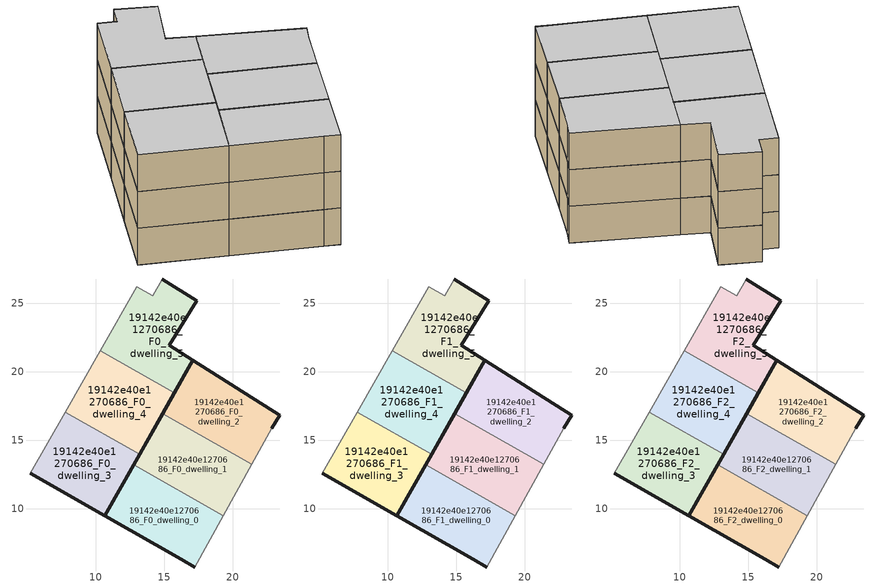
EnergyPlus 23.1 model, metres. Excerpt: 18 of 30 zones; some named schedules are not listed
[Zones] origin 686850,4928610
19142e40e1270686_F0_dwelling_0
 floor ground (EU_floor_Construction): 17.24,5.76 19.3,9.5 12.75,13.21 10.65,9.5 16.24,6.33 z0
 wall outside (EU_wall_Construction): 17.24,5.76 16.24,6.33 10.65,9.5 12.75,13.21 z0:3
 wall to 19142e40e1270686_F0_dwelling_1 (EU_wall_Construction): 12.75,13.21 19.3,9.5 z0:3
 wall adiabatic (EU_wall_Construction): 19.3,9.5 17.24,5.76 z0:3
19142e40e1270686_F0_dwelling_1
 floor ground (EU_floor_Construction): 19.3,9.5 21.38,13.26 14.87,16.95 12.75,13.21 z0
 wall outside (EU_wall_Construction): 12.75,13.21 14.87,16.95 z0:3
 wall to 19142e40e1270686_F0_dwelling_2 (EU_wall_Construction): 14.87,16.95 21.38,13.26 z0:3
 wall adiabatic (EU_wall_Construction): 21.38,13.26 19.3,9.5 z0:3
19142e40e1270686_F0_dwelling_2
 floor ground (EU_floor_Construction): 21.38,13.26 22.83,15.88 23.44,16.85 17.09,20.86 14.87,16.95 z0
 wall outside (EU_wall_Construction): 14.87,16.95 17.09,20.86 23.44,16.85 22.83,15.88 z0:3
 wall adiabatic (EU_wall_Construction): 22.83,15.88 21.38,13.26 z0:3
19142e40e1270686_F0_dwelling_3
 floor ground (EU_floor_Construction): 10.65,9.5 13.19,13.99 7.76,17.07 5.21,12.59 z0
 wall outside (EU_wall_Construction): 13.19,13.99 10.65,9.5 5.21,12.59 z0:3
 wall to 19142e40e1270686_F0_dwelling_4 (EU_wall_Construction): 7.76,17.07 13.19,13.99 z0:3
 wall adiabatic (EU_wall_Construction): 5.21,12.59 7.76,17.07 z0:3
19142e40e1270686_F0_dwelling_4
 floor ground (EU_floor_Construction): 13.19,13.99 15.74,18.48 10.32,21.56 7.76,17.07 z0
 wall outside (EU_wall_Construction): 15.74,18.48 13.19,13.99 z0:3
 wall to 19142e40e1270686_F0_dwelling_5 (EU_wall_Construction): 10.32,21.56 15.74,18.48 z0:3
 wall adiabatic (EU_wall_Construction): 7.76,17.07 10.32,21.56 z0:3
19142e40e1270686_F0_dwelling_5
 floor ground (EU_floor_Construction): 15.74,18.48 17.09,20.86 15.35,21.96 17.39,25.19 14.87,26.78 14.16,25.55 12.99,26.23 10.32,21.56 z0
 wall outside (EU_wall_Construction): 14.87,26.78 17.39,25.19 15.35,21.96 17.09,20.86 15.74,18.48 z0:3
 wall adiabatic (EU_wall_Construction): 10.32,21.56 12.99,26.23 14.16,25.55 14.87,26.78 z0:3
19142e40e1270686_F1_dwelling_0
 floor to 19142e40e1270686_F0_dwelling_0 (EU_floor_Construction): 17.24,5.76 19.3,9.5 12.75,13.21 10.65,9.5 16.24,6.33 z3
 wall outside (EU_wall_Construction): 17.24,5.76 16.24,6.33 10.65,9.5 12.75,13.21 z3:6
 wall to 19142e40e1270686_F1_dwelling_1 (EU_wall_Construction): 12.75,13.21 19.3,9.5 z3:6
 wall adiabatic (EU_wall_Construction): 19.3,9.5 17.24,5.76 z3:6
19142e40e1270686_F1_dwelling_1
 floor to 19142e40e1270686_F0_dwelling_1 (EU_floor_Construction): 19.3,9.5 21.38,13.26 14.87,16.95 12.75,13.21 z3
 wall outside (EU_wall_Construction): 12.75,13.21 14.87,16.95 z3:6
 wall to 19142e40e1270686_F1_dwelling_2 (EU_wall_Construction): 14.87,16.95 21.38,13.26 z3:6
 wall adiabatic (EU_wall_Construction): 21.38,13.26 19.3,9.5 z3:6
19142e40e1270686_F1_dwelling_2
 floor to 19142e40e1270686_F0_dwelling_2 (EU_floor_Construction): 21.38,13.26 22.83,15.88 23.44,16.85 17.09,20.86 14.87,16.95 z3
 wall outside (EU_wall_Construction): 14.87,16.95 17.09,20.86 23.44,16.85 22.83,15.88 z3:6
 wall adiabatic (EU_wall_Construction): 22.83,15.88 21.38,13.26 z3:6
19142e40e1270686_F1_dwelling_3
 floor to 19142e40e1270686_F0_dwelling_3 (EU_floor_Construction): 10.65,9.5 13.19,13.99 7.76,17.07 5.21,12.59 z3
 wall outside (EU_wall_Construction): 13.19,13.99 10.65,9.5 5.21,12.59 z3:6
 wall to 19142e40e1270686_F1_dwelling_4 (EU_wall_Construction): 7.76,17.07 13.19,13.99 z3:6
 wall adiabatic (EU_wall_Construction): 5.21,12.59 7.76,17.07 z3:6
19142e40e1270686_F1_dwelling_4
 floor to 19142e40e1270686_F0_dwelling_4 (EU_floor_Construction): 13.19,13.99 15.74,18.48 10.32,21.56 7.76,17.07 z3
 wall outside (EU_wall_Construction): 15.74,18.48 13.19,13.99 z3:6
 wall to 19142e40e1270686_F1_dwelling_5 (EU_wall_Construction): 10.32,21.56 15.74,18.48 z3:6
 wall adiabatic (EU_wall_Construction): 7.76,17.07 10.32,21.56 z3:6
19142e40e1270686_F1_dwelling_5
 floor to 19142e40e1270686_F0_dwelling_5 (EU_floor_Construction): 15.74,18.48 17.09,20.86 15.35,21.96 17.39,25.19 14.87,26.78 14.16,25.55 12.99,26.23 10.32,21.56 z3
 wall outside (EU_wall_Construction): 14.87,26.78 17.39,25.19 15.35,21.96 17.09,20.86 15.74,18.48 z3:6
 wall adiabatic (EU_wall_Construction): 10.32,21.56 12.99,26.23 14.16,25.55 14.87,26.78 z3:6
19142e40e1270686_F2_dwelling_0
 floor to 19142e40e1270686_F1_dwelling_0 (EU_floor_Construction): 17.24,5.76 19.3,9.5 12.75,13.21 10.65,9.5 16.24,6.33 z6
 wall outside (EU_wall_Construction): 17.24,5.76 16.24,6.33 10.65,9.5 12.75,13.21 z6:9
 wall to 19142e40e1270686_F2_dwelling_1 (EU_wall_Construction): 12.75,13.21 19.3,9.5 z6:9
 wall adiabatic (EU_wall_Construction): 19.3,9.5 17.24,5.76 z6:9
 ceiling to 19142e40e1270686_F3_dwelling_0 (EU_floor_Construction): 19.3,9.5 17.24,5.76 16.24,6.33 10.65,9.5 12.75,13.21 z9
19142e40e1270686_F2_dwelling_1
 floor to 19142e40e1270686_F1_dwelling_1 (EU_floor_Construction): 19.3,9.5 21.38,13.26 14.87,16.95 12.75,13.21 z6
 wall outside (EU_wall_Construction): 12.75,13.21 14.87,16.95 z6:9
 wall to 19142e40e1270686_F2_dwelling_2 (EU_wall_Construction): 14.87,16.95 21.38,13.26 z6:9
 wall adiabatic (EU_wall_Construction): 21.38,13.26 19.3,9.5 z6:9
 ceiling to 19142e40e1270686_F3_dwelling_1 (EU_floor_Construction): 21.38,13.26 19.3,9.5 12.75,13.21 14.87,16.95 z9
19142e40e1270686_F2_dwelling_2
 floor to 19142e40e1270686_F1_dwelling_2 (EU_floor_Construction): 21.38,13.26 22.83,15.88 23.44,16.85 17.09,20.86 14.87,16.95 z6
 wall outside (EU_wall_Construction): 14.87,16.95 17.09,20.86 23.44,16.85 22.83,15.88 z6:9
 wall adiabatic (EU_wall_Construction): 22.83,15.88 21.38,13.26 z6:9
 ceiling to 19142e40e1270686_F3_dwelling_2 (EU_floor_Construction): 23.44,16.85 22.83,15.88 21.38,13.26 14.87,16.95 17.09,20.86 z9
19142e40e1270686_F2_dwelling_3
 floor to 19142e40e1270686_F1_dwelling_3 (EU_floor_Construction): 10.65,9.5 13.19,13.99 7.76,17.07 5.21,12.59 z6
 wall outside (EU_wall_Construction): 13.19,13.99 10.65,9.5 5.21,12.59 z6:9
 wall to 19142e40e1270686_F2_dwelling_4 (EU_wall_Construction): 7.76,17.07 13.19,13.99 z6:9
 wall adiabatic (EU_wall_Construction): 5.21,12.59 7.76,17.07 z6:9
 ceiling to 19142e40e1270686_F3_dwelling_3 (EU_floor_Construction): 13.19,13.99 10.65,9.5 5.21,12.59 7.76,17.07 z9
19142e40e1270686_F2_dwelling_4
 floor to 19142e40e1270686_F1_dwelling_4 (EU_floor_Construction): 13.19,13.99 15.74,18.48 10.32,21.56 7.76,17.07 z6
 wall outside (EU_wall_Construction): 15.74,18.48 13.19,13.99 z6:9
 wall to 19142e40e1270686_F2_dwelling_5 (EU_wall_Construction): 10.32,21.56 15.74,18.48 z6:9
 wall adiabatic (EU_wall_Construction): 7.76,17.07 10.32,21.56 z6:9
 ceiling to 19142e40e1270686_F3_dwelling_4 (EU_floor_Construction): 15.74,18.48 13.19,13.99 7.76,17.07 10.32,21.56 z9
19142e40e1270686_F2_dwelling_5
 floor to 19142e40e1270686_F1_dwelling_5 (EU_floor_Construction): 15.74,18.48 17.09,20.86 15.35,21.96 17.39,25.19 14.87,26.78 14.16,25.55 12.99,26.23 10.32,21.56 z6
 wall outside (EU_wall_Construction): 14.87,26.78 17.39,25.19 15.35,21.96 17.09,20.86 15.74,18.48 z6:9
 wall adiabatic (EU_wall_Construction): 10.32,21.56 12.99,26.23 14.16,25.55 14.87,26.78 z6:9
 ceiling to 19142e40e1270686_F3_dwelling_5 (EU_floor_Construction): 17.39,25.19 15.35,21.96 17.09,20.86 15.74,18.48 10.32,21.56 12.99,26.23 14.16,25.55 14.87,26.78 z9
[Building]
EU S2 Campaign: North Axis=0; Terrain=City; Solar Distribution=FullExterior
[Site:Location]
Bologna: Latitude=44.5; Longitude=11.25; Time Zone=1; Elevation=37
[SizingPeriod:WeatherFileDays]
AnnualSizingPeriod: Begin Month=1; Begin Day of Month=1; End Month=12; End Day of Month=31; Day of Week for Start Day=Monday; Use Weather File Daylight Saving Period=No; Use Weather File Rain and Snow Indicators=No
[MATERIAL]
EU_InternalMass_Material: Roughness=MediumRough; Thickness=0.1; Conductivity=1; Density=1800; Specific Heat=900; Thermal Absorptance=0.9; Solar Absorptance=0.7; Visible Absorptance=0.7
[MATERIAL:NOMASS] Roughness=MediumRough; Thermal Absorptance=0.9; Solar Absorptance=0.7; Visible Absorptance=0.7
Name | Thermal Resistance
EU_wall_NoMass | 0.779417
EU_floor_NoMass | 0.588222
[CONSTRUCTION]
EU_wall_Construction: EU_wall_NoMass
EU_floor_Construction: EU_floor_NoMass
EU_InternalMass_Construction: EU_InternalMass_Material
[ZONE] Type=1; Multiplier=1; Ceiling Height=autocalculate; Floor Area=autocalculate; Part of Total Floor Area=Yes
Name | Volume
19142e40e1270686_F0_dwelling_0; 19142e40e1270686_F1_dwelling_0; 19142e40e1270686_F2_dwelling_0 | 96.7031
19142e40e1270686_F0_dwelling_1; 19142e40e1270686_F1_dwelling_1; 19142e40e1270686_F2_dwelling_1 | 96.709
19142e40e1270686_F0_dwelling_2; 19142e40e1270686_F1_dwelling_2; 19142e40e1270686_F2_dwelling_2 | 96.6914
19142e40e1270686_F0_dwelling_3; 19142e40e1270686_F1_dwelling_3; 19142e40e1270686_F2_dwelling_3 | 96.7024
19142e40e1270686_F0_dwelling_4; 19142e40e1270686_F1_dwelling_4; 19142e40e1270686_F2_dwelling_4 | 96.7061
19142e40e1270686_F0_dwelling_5; 19142e40e1270686_F1_dwelling_5; 19142e40e1270686_F2_dwelling_5 | 96.6907
[INTERNALMASS] Construction=EU_InternalMass_Construction
Name | Zone or ZoneList | Surface Area
19142e40e1270686_F0_dwelling_0_EU_InternalMass | 19142e40e1270686_F0_dwelling_0 | 32.2346
19142e40e1270686_F0_dwelling_1_EU_InternalMass | 19142e40e1270686_F0_dwelling_1 | 32.2362
19142e40e1270686_F0_dwelling_2_EU_InternalMass | 19142e40e1270686_F0_dwelling_2 | 32.23
19142e40e1270686_F0_dwelling_3_EU_InternalMass | 19142e40e1270686_F0_dwelling_3 | 32.2342
19142e40e1270686_F0_dwelling_4_EU_InternalMass | 19142e40e1270686_F0_dwelling_4 | 32.2354
19142e40e1270686_F0_dwelling_5_EU_InternalMass | 19142e40e1270686_F0_dwelling_5 | 32.2299
19142e40e1270686_F1_dwelling_0_EU_InternalMass | 19142e40e1270686_F1_dwelling_0 | 32.2346
19142e40e1270686_F1_dwelling_1_EU_InternalMass | 19142e40e1270686_F1_dwelling_1 | 32.2362
19142e40e1270686_F1_dwelling_2_EU_InternalMass | 19142e40e1270686_F1_dwelling_2 | 32.23
19142e40e1270686_F1_dwelling_3_EU_InternalMass | 19142e40e1270686_F1_dwelling_3 | 32.2342
19142e40e1270686_F1_dwelling_4_EU_InternalMass | 19142e40e1270686_F1_dwelling_4 | 32.2354
19142e40e1270686_F1_dwelling_5_EU_InternalMass | 19142e40e1270686_F1_dwelling_5 | 32.2299
19142e40e1270686_F2_dwelling_0_EU_InternalMass | 19142e40e1270686_F2_dwelling_0 | 32.2346
19142e40e1270686_F2_dwelling_1_EU_InternalMass | 19142e40e1270686_F2_dwelling_1 | 32.2362
19142e40e1270686_F2_dwelling_2_EU_InternalMass | 19142e40e1270686_F2_dwelling_2 | 32.23
19142e40e1270686_F2_dwelling_3_EU_InternalMass | 19142e40e1270686_F2_dwelling_3 | 32.2342
19142e40e1270686_F2_dwelling_4_EU_InternalMass | 19142e40e1270686_F2_dwelling_4 | 32.2354
19142e40e1270686_F2_dwelling_5_EU_InternalMass | 19142e40e1270686_F2_dwelling_5 | 32.2299
[OTHEREQUIPMENT] Fuel Type=Electricity; Design Level Calculation Method=Watts/Area; Power per Zone Floor Area=1; Fraction Latent=0; Fraction Radiant=0; Fraction Lost=0; Carbon Dioxide Generation Rate=0; EndUse Subcategory=EU_Step8_InternalGains
Name | Zone or ZoneList or Space or SpaceList | Schedule
EU_Step8_InternalGain_19142e40e1270686_F0_dwelling_0_f000 | 19142e40e1270686_F0_dwelling_0 | EU_Step8_GainSchedule_19142e40e1270686_F0_dwelling_0_f000
EU_Step8_InternalGain_19142e40e1270686_F0_dwelling_1_f000 | 19142e40e1270686_F0_dwelling_1 | EU_Step8_GainSchedule_19142e40e1270686_F0_dwelling_1_f000
EU_Step8_InternalGain_19142e40e1270686_F0_dwelling_2_f000 | 19142e40e1270686_F0_dwelling_2 | EU_Step8_GainSchedule_19142e40e1270686_F0_dwelling_2_f000
EU_Step8_InternalGain_19142e40e1270686_F0_dwelling_3_f000 | 19142e40e1270686_F0_dwelling_3 | EU_Step8_GainSchedule_19142e40e1270686_F0_dwelling_3_f000
EU_Step8_InternalGain_19142e40e1270686_F0_dwelling_4_f000 | 19142e40e1270686_F0_dwelling_4 | EU_Step8_GainSchedule_19142e40e1270686_F0_dwelling_4_f000
EU_Step8_InternalGain_19142e40e1270686_F0_dwelling_5_f000 | 19142e40e1270686_F0_dwelling_5 | EU_Step8_GainSchedule_19142e40e1270686_F0_dwelling_5_f000
EU_Step8_InternalGain_19142e40e1270686_F1_dwelling_0_f000 | 19142e40e1270686_F1_dwelling_0 | EU_Step8_GainSchedule_19142e40e1270686_F1_dwelling_0_f000
EU_Step8_InternalGain_19142e40e1270686_F1_dwelling_1_f000 | 19142e40e1270686_F1_dwelling_1 | EU_Step8_GainSchedule_19142e40e1270686_F1_dwelling_1_f000
EU_Step8_InternalGain_19142e40e1270686_F1_dwelling_2_f000 | 19142e40e1270686_F1_dwelling_2 | EU_Step8_GainSchedule_19142e40e1270686_F1_dwelling_2_f000
EU_Step8_InternalGain_19142e40e1270686_F1_dwelling_3_f000 | 19142e40e1270686_F1_dwelling_3 | EU_Step8_GainSchedule_19142e40e1270686_F1_dwelling_3_f000
EU_Step8_InternalGain_19142e40e1270686_F1_dwelling_4_f000 | 19142e40e1270686_F1_dwelling_4 | EU_Step8_GainSchedule_19142e40e1270686_F1_dwelling_4_f000
EU_Step8_InternalGain_19142e40e1270686_F1_dwelling_5_f000 | 19142e40e1270686_F1_dwelling_5 | EU_Step8_GainSchedule_19142e40e1270686_F1_dwelling_5_f000
EU_Step8_InternalGain_19142e40e1270686_F2_dwelling_0_f000 | 19142e40e1270686_F2_dwelling_0 | EU_Step8_GainSchedule_19142e40e1270686_F2_dwelling_0_f000
EU_Step8_InternalGain_19142e40e1270686_F2_dwelling_1_f000 | 19142e40e1270686_F2_dwelling_1 | EU_Step8_GainSchedule_19142e40e1270686_F2_dwelling_1_f000
EU_Step8_InternalGain_19142e40e1270686_F2_dwelling_2_f000 | 19142e40e1270686_F2_dwelling_2 | EU_Step8_GainSchedule_19142e40e1270686_F2_dwelling_2_f000
EU_Step8_InternalGain_19142e40e1270686_F2_dwelling_3_f000 | 19142e40e1270686_F2_dwelling_3 | EU_Step8_GainSchedule_19142e40e1270686_F2_dwelling_3_f000
EU_Step8_InternalGain_19142e40e1270686_F2_dwelling_4_f000 | 19142e40e1270686_F2_dwelling_4 | EU_Step8_GainSchedule_19142e40e1270686_F2_dwelling_4_f000
EU_Step8_InternalGain_19142e40e1270686_F2_dwelling_5_f000 | 19142e40e1270686_F2_dwelling_5 | EU_Step8_GainSchedule_19142e40e1270686_F2_dwelling_5_f000
[ZONEVENTILATION:DESIGNFLOWRATE] Schedule=EU_AlwaysOn; Design Flow Rate Calculation Method=AirChanges/Hour; Air Changes per Hour=0.712058; Ventilation Type=Natural; Fan Pressure Rise=0; Fan Total Efficiency=1; Constant Term Coefficient=1; Temperature Term Coefficient=0; Velocity Term Coefficient=0; Velocity Squared Term Coefficient=0; Minimum Indoor Temperature=-100; Maximum Indoor Temperature=100; Delta Temperature=-100; Minimum Outdoor Temperature=-100; Maximum Outdoor Temperature=100; Maximum Wind Speed=40
Name | Zone or ZoneList or Space or SpaceList
EU_ConstantAir_19142e40e1270686_F0_dwelling_0 | 19142e40e1270686_F0_dwelling_0
EU_ConstantAir_19142e40e1270686_F0_dwelling_1 | 19142e40e1270686_F0_dwelling_1
EU_ConstantAir_19142e40e1270686_F0_dwelling_2 | 19142e40e1270686_F0_dwelling_2
EU_ConstantAir_19142e40e1270686_F0_dwelling_3 | 19142e40e1270686_F0_dwelling_3
EU_ConstantAir_19142e40e1270686_F0_dwelling_4 | 19142e40e1270686_F0_dwelling_4
EU_ConstantAir_19142e40e1270686_F0_dwelling_5 | 19142e40e1270686_F0_dwelling_5
EU_ConstantAir_19142e40e1270686_F1_dwelling_0 | 19142e40e1270686_F1_dwelling_0
EU_ConstantAir_19142e40e1270686_F1_dwelling_1 | 19142e40e1270686_F1_dwelling_1
EU_ConstantAir_19142e40e1270686_F1_dwelling_2 | 19142e40e1270686_F1_dwelling_2
EU_ConstantAir_19142e40e1270686_F1_dwelling_3 | 19142e40e1270686_F1_dwelling_3
EU_ConstantAir_19142e40e1270686_F1_dwelling_4 | 19142e40e1270686_F1_dwelling_4
EU_ConstantAir_19142e40e1270686_F1_dwelling_5 | 19142e40e1270686_F1_dwelling_5
EU_ConstantAir_19142e40e1270686_F2_dwelling_0 | 19142e40e1270686_F2_dwelling_0
EU_ConstantAir_19142e40e1270686_F2_dwelling_1 | 19142e40e1270686_F2_dwelling_1
EU_ConstantAir_19142e40e1270686_F2_dwelling_2 | 19142e40e1270686_F2_dwelling_2
EU_ConstantAir_19142e40e1270686_F2_dwelling_3 | 19142e40e1270686_F2_dwelling_3
EU_ConstantAir_19142e40e1270686_F2_dwelling_4 | 19142e40e1270686_F2_dwelling_4
EU_ConstantAir_19142e40e1270686_F2_dwelling_5 | 19142e40e1270686_F2_dwelling_5
[HVACTEMPLATE:THERMOSTAT] Constant Heating Setpoint=20; Constant Cooling Setpoint=50
EU_HeatOnly_19142e40e1270686_F0_dwelling_0; EU_HeatOnly_19142e40e1270686_F0_dwelling_1; EU_HeatOnly_19142e40e1270686_F0_dwelling_2; EU_HeatOnly_19142e40e1270686_F0_dwelling_3; EU_HeatOnly_19142e40e1270686_F0_dwelling_4; EU_HeatOnly_19142e40e1270686_F0_dwelling_5; EU_HeatOnly_19142e40e1270686_F1_dwelling_0; EU_HeatOnly_19142e40e1270686_F1_dwelling_1; EU_HeatOnly_19142e40e1270686_F1_dwelling_2; EU_HeatOnly_19142e40e1270686_F1_dwelling_3; EU_HeatOnly_19142e40e1270686_F1_dwelling_4; EU_HeatOnly_19142e40e1270686_F1_dwelling_5; EU_HeatOnly_19142e40e1270686_F2_dwelling_0; EU_HeatOnly_19142e40e1270686_F2_dwelling_1; EU_HeatOnly_19142e40e1270686_F2_dwelling_2; EU_HeatOnly_19142e40e1270686_F2_dwelling_3; EU_HeatOnly_19142e40e1270686_F2_dwelling_4; EU_HeatOnly_19142e40e1270686_F2_dwelling_5; EU_HeatOnly_19142e40e1270686_F3_dwelling_0; EU_HeatOnly_19142e40e1270686_F3_dwelling_1; EU_HeatOnly_19142e40e1270686_F3_dwelling_2; EU_HeatOnly_19142e40e1270686_F3_dwelling_3; EU_HeatOnly_19142e40e1270686_F3_dwelling_4; EU_HeatOnly_19142e40e1270686_F3_dwelling_5; EU_HeatOnly_19142e40e1270686_F4_dwelling_0; EU_HeatOnly_19142e40e1270686_F4_dwelling_1; EU_HeatOnly_19142e40e1270686_F4_dwelling_2; EU_HeatOnly_19142e40e1270686_F4_dwelling_3; EU_HeatOnly_19142e40e1270686_F4_dwelling_4; EU_HeatOnly_19142e40e1270686_F4_dwelling_5
[HVACTEMPLATE:ZONE:IDEALLOADSAIRSYSTEM] System Availability Schedule=EU_AlwaysOn; Maximum Heating Supply Air Temperature=50; Minimum Cooling Supply Air Temperature=13; Maximum Heating Supply Air Humidity Ratio=0.0156; Minimum Cooling Supply Air Humidity Ratio=0.0077; Heating Limit=NoLimit; Cooling Limit=NoLimit; Heating Availability Schedule=EU_AlwaysOn; Cooling Availability Schedule=EU_CoolingOff; Dehumidification Control Type=ConstantSensibleHeatRatio; Cooling Sensible Heat Ratio=0.7; Dehumidification Setpoint=60; Humidification Control Type=None; Humidification Setpoint=30; Outdoor Air Method=None; Outdoor Air Flow Rate per Person=0.00944; Outdoor Air Flow Rate per Zone Floor Area=0; Outdoor Air Flow Rate per Zone=0; Demand Controlled Ventilation Type=None; Outdoor Air Economizer Type=NoEconomizer; Heat Recovery Type=None; Sensible Heat Recovery Effectiveness=0.7; Latent Heat Recovery Effectiveness=0.65
Name | Template Thermostat
19142e40e1270686_F0_dwelling_0 | EU_HeatOnly_19142e40e1270686_F0_dwelling_0
19142e40e1270686_F0_dwelling_1 | EU_HeatOnly_19142e40e1270686_F0_dwelling_1
19142e40e1270686_F0_dwelling_2 | EU_HeatOnly_19142e40e1270686_F0_dwelling_2
19142e40e1270686_F0_dwelling_3 | EU_HeatOnly_19142e40e1270686_F0_dwelling_3
19142e40e1270686_F0_dwelling_4 | EU_HeatOnly_19142e40e1270686_F0_dwelling_4
19142e40e1270686_F0_dwelling_5 | EU_HeatOnly_19142e40e1270686_F0_dwelling_5
19142e40e1270686_F1_dwelling_0 | EU_HeatOnly_19142e40e1270686_F1_dwelling_0
19142e40e1270686_F1_dwelling_1 | EU_HeatOnly_19142e40e1270686_F1_dwelling_1
19142e40e1270686_F1_dwelling_2 | EU_HeatOnly_19142e40e1270686_F1_dwelling_2
19142e40e1270686_F1_dwelling_3 | EU_HeatOnly_19142e40e1270686_F1_dwelling_3
19142e40e1270686_F1_dwelling_4 | EU_HeatOnly_19142e40e1270686_F1_dwelling_4
19142e40e1270686_F1_dwelling_5 | EU_HeatOnly_19142e40e1270686_F1_dwelling_5
19142e40e1270686_F2_dwelling_0 | EU_HeatOnly_19142e40e1270686_F2_dwelling_0
19142e40e1270686_F2_dwelling_1 | EU_HeatOnly_19142e40e1270686_F2_dwelling_1
19142e40e1270686_F2_dwelling_2 | EU_HeatOnly_19142e40e1270686_F2_dwelling_2
19142e40e1270686_F2_dwelling_3 | EU_HeatOnly_19142e40e1270686_F2_dwelling_3
19142e40e1270686_F2_dwelling_4 | EU_HeatOnly_19142e40e1270686_F2_dwelling_4
19142e40e1270686_F2_dwelling_5 | EU_HeatOnly_19142e40e1270686_F2_dwelling_5
